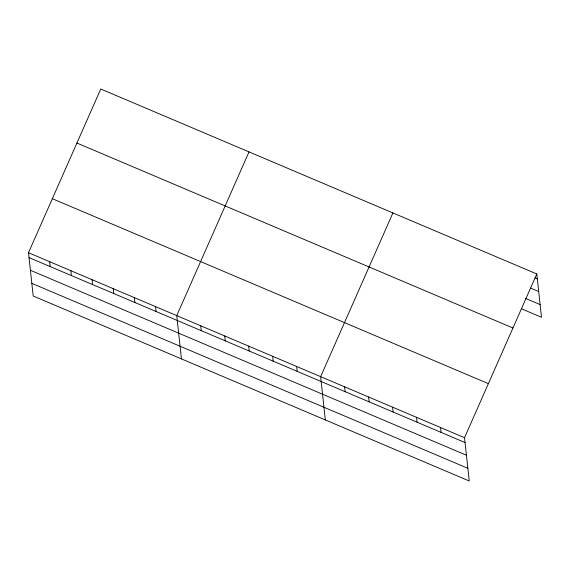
<?xml version="1.0" encoding="UTF-8"?>
<svg xmlns="http://www.w3.org/2000/svg" width="570" height="570" viewBox="0 0 570 570"><rect width="100%" height="100%" fill="white"/><g stroke="black" fill="none" stroke-linecap="round" stroke-linejoin="round"><path stroke-width="0.85" d="M536.798 273.978L464.529 437.689L469.238 480.987L33.203 296.022L28.5 252.724L100.762 89.013L536.798 273.978L541.5 317.276L521.514 308.798M249.019 151.905L176.75 315.616L181.452 358.908M392.908 212.938L320.639 376.649L325.342 419.947M534.931 277.832L537.325 278.851M530.713 288.142L538.707 291.534M525.732 298.488L540.125 304.594M76.914 143.041L512.95 327.999M52.347 198.702L488.376 383.66M28.5 252.724L464.529 437.689M29.027 257.604L465.063 442.562M30.41 270.28L466.438 455.245M31.827 283.347L467.856 468.305M440.553 427.514L441.08 432.395M416.57 417.34L417.098 422.22M392.588 407.172L393.115 412.046M368.605 396.998L369.132 401.871M344.622 386.823L345.149 391.704M296.656 366.482L297.191 371.355M272.681 356.307L273.208 361.18M248.698 346.132L249.225 351.006M224.715 335.958L225.243 340.839M200.733 325.784L201.26 330.664M155.574 306.632L156.102 311.505M134.392 297.647L134.926 302.52M113.216 288.662L113.743 293.543M92.034 279.678L92.568 284.558M70.858 270.693L71.385 275.574M49.675 261.708L50.21 266.589"/></g></svg>
